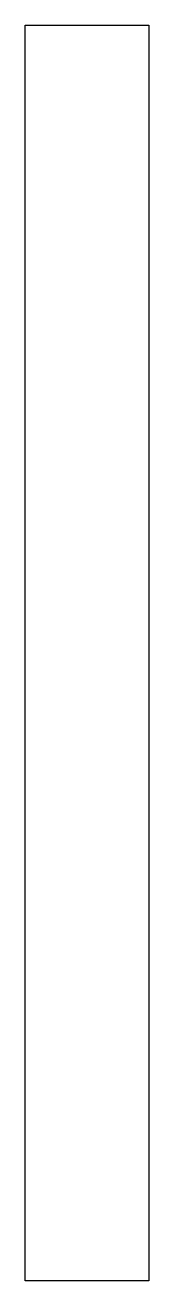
# Model space of a CAD drawing. Extents: x -6.2 to -4.3, y -8.2 to 11.5.
import ezdxf

# ---------------------------------------------------------------- set-up
doc = ezdxf.new("R2010")
doc.units = 0
doc.layers.get('0').update_dxf_attribs({"linetype": 'CONTINUOUS'})

msp = doc.modelspace()

# ---------------------------------------------------------------- linework, layer by layer
msp.add_lwpolyline([(-6.242, 11.484), (-4.318, 11.484), (-4.318, -8.159), (-6.242, -8.159)], close=True)

doc.saveas('drawing.dxf')
